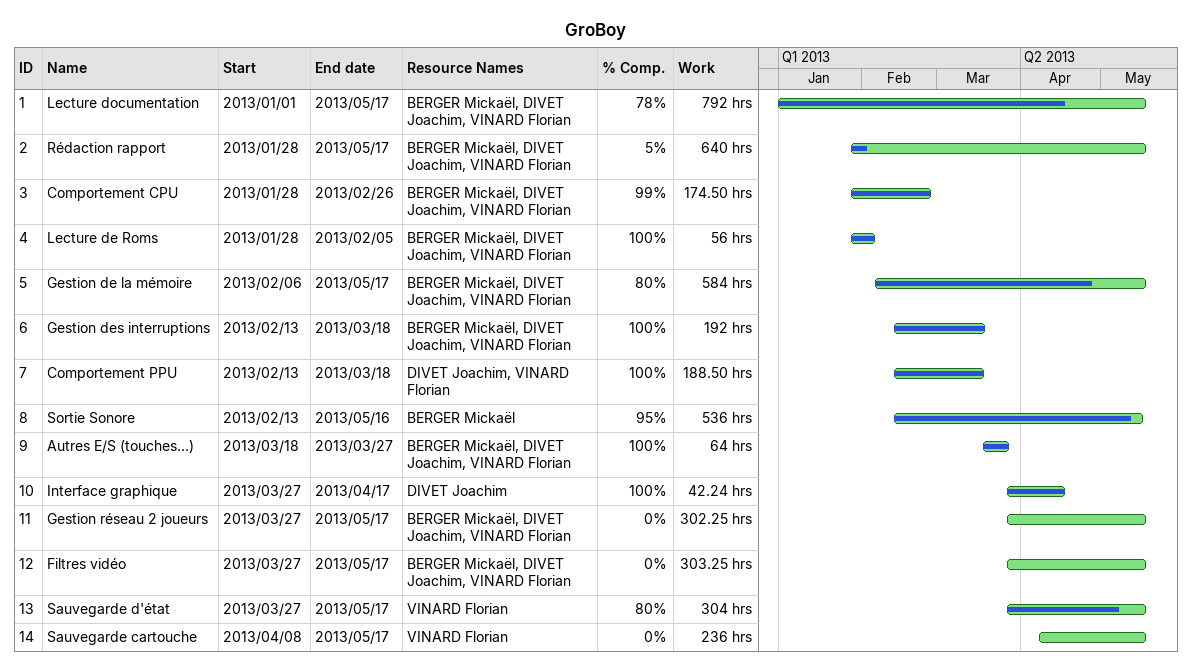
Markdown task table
GroBoy

| ID | Task | Start | Finish | Resources | % complete | Work (h) |
|---|---|---|---|---|---|---|
| 1 | Lecture documentation | 2013-01-01 | 2013-05-17 | BERGER Mickaël, DIVET Joachim, VINARD Florian | 78 | 792 |
| 2 | Rédaction rapport | 2013-01-28 | 2013-05-17 | BERGER Mickaël, DIVET Joachim, VINARD Florian | 5 | 640 |
| 3 | Comportement CPU | 2013-01-28 | 2013-02-26 | BERGER Mickaël, DIVET Joachim, VINARD Florian | 99 | 174.50 |
| 4 | Lecture de Roms | 2013-01-28 | 2013-02-05 | BERGER Mickaël, DIVET Joachim, VINARD Florian | 100 | 56 |
| 5 | Gestion de la mémoire | 2013-02-06 | 2013-05-17 | BERGER Mickaël, DIVET Joachim, VINARD Florian | 80 | 584 |
| 6 | Gestion des interruptions | 2013-02-13 | 2013-03-18 | BERGER Mickaël, DIVET Joachim, VINARD Florian | 100 | 192 |
| 7 | Comportement PPU | 2013-02-13 | 2013-03-18 | DIVET Joachim, VINARD Florian | 100 | 188.50 |
| 8 | Sortie Sonore | 2013-02-13 | 2013-05-16 | BERGER Mickaël | 95 | 536 |
| 9 | Autres E/S (touches...) | 2013-03-18 | 2013-03-27 | BERGER Mickaël, DIVET Joachim, VINARD Florian | 100 | 64 |
| 10 | Interface graphique | 2013-03-27 | 2013-04-17 | DIVET Joachim | 100 | 42.24 |
| 11 | Gestion réseau 2 joueurs | 2013-03-27 | 2013-05-17 | BERGER Mickaël, DIVET Joachim, VINARD Florian | 0 | 302.25 |
| 12 | Filtres vidéo | 2013-03-27 | 2013-05-17 | BERGER Mickaël, DIVET Joachim, VINARD Florian | 0 | 303.25 |
| 13 | Sauvegarde d'état | 2013-03-27 | 2013-05-17 | VINARD Florian | 80 | 304 |
| 14 | Sauvegarde cartouche | 2013-04-08 | 2013-05-17 | VINARD Florian | 0 | 236 |
